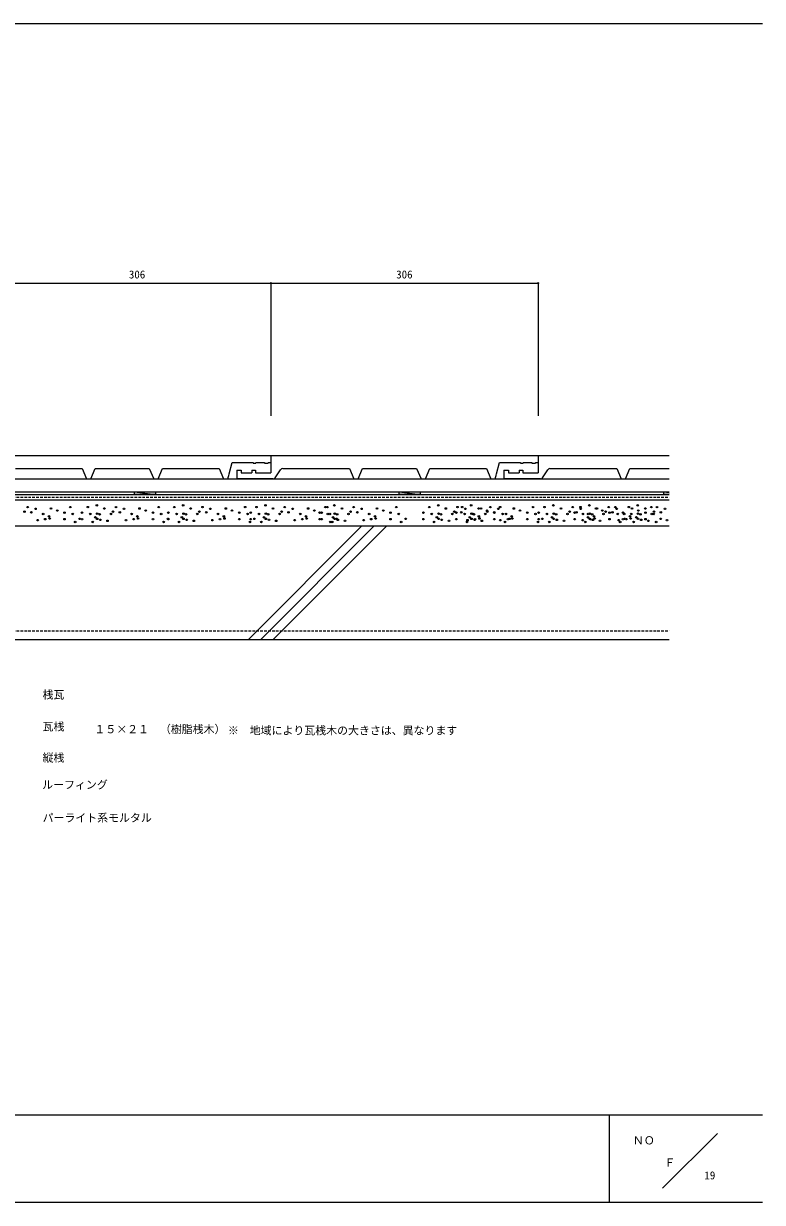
# Model space of a CAD drawing. Units: millimetres, scale not verified. Extents: x -198 to 202, y -140 to 130.
# Drawn here: x 33.3 to 202.4, y -140 to 130 of the extents above; entities that cross this region are included whole.
import ezdxf
from ezdxf.enums import TextEntityAlignment as Align

# ---------------------------------------------------------------- set-up
doc = ezdxf.new("R2010")
doc.units = ezdxf.units.MM
doc.header["$LTSCALE"] = 0.5
doc.header["$PDMODE"] = 32
doc.header["$PDSIZE"] = 0.25
doc.linetypes.add('DASHED1', pattern=[1.8, 1.2, -0.6])
for name, color, linetype, lineweight in [('0-0', 5, 'Continuous', 18), ('0-1', 7, 'Continuous', 18), ('1-0', 7, 'Continuous', 18), ('1-1', 7, 'Continuous', 18), ('1-3', 7, 'Continuous', 18)]:
    doc.layers.add(name, color=color, linetype=linetype, lineweight=lineweight)
doc.styles.add('ＭＳ ゴシック', font='')
doc.styles.get('ＭＳ ゴシック').set_extended_font_data('MS Gothic')

msp = doc.modelspace()

# ---------------------------------------------------------------- linework, layer by layer
at = {"layer": '0-0'}
for p, q in [((-197.5676, 130.0135), (202.4324, 130.0135)), ((202.4324, -119.9865), (-197.5676, -119.9865)), ((167.4325, -139.9865), (167.4325, -119.9865)), ((192.1622, -124.1757), (179.5946, -136.7432)), ((202.4324, -139.9865), (-197.5676, -139.9865))]:
    msp.add_line(p, q, dxfattribs=at)
at = {"layer": '1-0'}
for p, q in [((-128.8601, 25.7595), (181.0926, 25.7595)), ((-128.8601, 22.7595), (181.0926, 22.7595)), ((-128.8601, 22.1595), (181.0926, 22.1595)), ((58.6703, 22.7595), (63.4702, 22.1595)), ((119.2703, 22.7595), (124.0702, 22.1595)), ((179.8702, 22.1595), (179.8702, 22.7595)), ((179.8702, 22.7595), (181.0926, 22.6067)), ((179.8702, 22.7595), (181.0926, 22.7595)), ((181.0926, 22.1595), (179.8702, 22.1595)), ((-129.7297, 20.9595), (181.0926, 20.9595)), ((-129.7297, 14.9595), (181.0926, 14.9595)), ((110.7568, 14.9595), (84.7568, -11.0405)), ((113.5852, 14.9595), (87.5852, -11.0405)), ((116.4136, 14.9595), (90.4136, -11.0405)), ((-126.7297, -11.0405), (181.0926, -11.0405))]:
    msp.add_line(p, q, dxfattribs=at)
at = {"layer": '1-0', "color": 3, "linetype": 'DASHED1'}
msp.add_line((-129.4252, 21.5595), (181.0926, 21.5595), dxfattribs=at)
at = {"layer": '1-0', "linetype": 'DASHED1'}
msp.add_line((-126.7297, -9.0405), (181.0926, -9.0405), dxfattribs=at)
at = {"layer": '1-0'}
for points in [[(58.6703, 22.1595), (58.6703, 22.7595), (63.4702, 22.7595), (63.4702, 22.1595)], [(119.2703, 22.1595), (119.2703, 22.7595), (124.0702, 22.7595), (124.0702, 22.1595)]]:
    msp.add_lwpolyline(points, close=True, dxfattribs=at)
for centre in [(34.2141, 19.2666), (36.0264, 18.8726), (39.5723, 18.9514), (43.9848, 19.2666), (48.0011, 19.2666), (50.0498, 19.6606), (51.7832, 18.9514), (54.4623, 19.2666), (56.2746, 18.8726), (59.8204, 18.9514), (64.2329, 19.2666), (67.7783, 19.2666), (69.827, 19.6606), (71.5605, 18.9514), (74.2395, 19.2666), (76.0518, 18.8726), (79.5976, 18.9514), (84.0102, 19.2666), (86.6138, 19.2666), (88.6625, 19.6606), (90.396, 18.9514), (93.075, 19.2666), (94.8873, 18.8726), (98.4331, 18.9514), (102.3885, 19.2666), (102.8456, 19.2666), (104.4372, 19.6606), (106.1707, 18.9514), (108.8497, 19.2666), (110.662, 18.8726), (114.2078, 18.9514), (118.6204, 19.2666), (126.1683, 19.2666), (128.217, 19.6606), (129.9505, 18.9514), (132.6295, 19.2666), (133.7025, 19.2666), (134.4418, 18.8726), (135.7512, 19.6606), (137.4847, 18.9514), (137.9876, 18.9514), (140.1637, 19.2666), (141.976, 18.8726), (142.4001, 19.2666), (145.5218, 18.9514), (149.9343, 19.2666), (152.538, 19.2666), (154.5866, 19.6606), (156.3201, 18.9514), (158.9992, 19.2666), (160.7785, 19.2666), (160.8115, 18.8726), (162.8272, 19.6606), (164.3573, 18.9514), (164.5607, 18.9514), (167.2397, 19.2666), (168.7698, 19.2666), (169.052, 18.8726), (171.8443, 19.2666), (172.5978, 18.9514), (173.893, 19.6606), (175.6265, 18.9514), (177.0103, 19.2666), (178.3055, 19.2666), (180.1178, 18.8726), (33.505, 18.2422), (35.0809, 18.0847), (36.4992, 16.2724), (37.76, 17.6907), (38.2327, 16.5087), (39.0995, 17.1391), (39.2571, 16.6663), (40.9906, 18.4786), (42.6453, 18.0059), (42.6453, 16.5087), (44.5363, 17.6907), (46.1123, 16.5875), (46.6616, 18.0059), (46.6616, 16.5087), (48.5526, 17.6907), (49.7346, 16.9027), (50.1285, 17.7695), (50.1285, 16.5875), (50.6801, 17.6119), (50.8377, 16.3512), (52.4924, 16.1148), (53.2804, 17.6907), (53.7531, 18.2422), (55.329, 18.0847), (56.7474, 16.2724), (58.0081, 17.6907), (58.4808, 16.5087), (59.3476, 17.1391), (59.5052, 16.6663), (61.2387, 18.4786), (62.8934, 18.0059), (62.8934, 16.5087), (64.7845, 17.6907), (66.3604, 16.5875), (66.4388, 18.0059), (66.4388, 16.5087), (68.3299, 17.6907), (69.5118, 16.9027), (69.9058, 17.7695), (69.9058, 16.5875), (70.4574, 17.6119), (70.615, 16.3512), (72.2697, 16.1148), (73.0576, 17.6907), (73.5304, 18.2422), (75.1063, 18.0847), (76.5246, 16.2724), (77.7853, 17.6907), (78.2581, 16.5087), (79.1249, 17.1391), (79.2824, 16.6663), (81.016, 18.4786), (82.6707, 18.0059), (82.6707, 16.5087), (84.5618, 17.6907), (85.2743, 18.0059), (85.2743, 16.5087), (86.1377, 16.5875), (87.1654, 17.6907), (88.3473, 16.9027), (88.7413, 17.7695), (88.7413, 16.5875), (89.2928, 17.6119), (89.4504, 16.3512), (91.1051, 16.1148), (91.8931, 17.6907), (92.3659, 18.2422), (93.9418, 18.0847), (95.3601, 16.2724), (96.6208, 17.6907), (97.0936, 16.5087), (97.9603, 17.1391), (98.1179, 16.6663), (99.8514, 18.4786), (101.049, 18.0059), (101.049, 16.5087), (101.5061, 18.0059), (101.5061, 16.5087), (102.9401, 17.6907), (103.3972, 17.6907), (104.122, 16.9027), (104.516, 17.7695), (104.516, 16.5875), (104.9731, 16.5875), (105.0676, 17.6119), (105.2251, 16.3512), (106.8798, 16.1148), (107.6678, 17.6907), (108.1406, 18.2422), (109.7165, 18.0847), (111.1348, 16.2724), (112.3955, 17.6907), (112.8683, 16.5087), (113.735, 17.1391), (113.8926, 16.6663), (115.6261, 18.4786), (117.2808, 18.0059), (117.2808, 16.5087), (119.1719, 17.6907), (120.7478, 16.5875), (124.8288, 18.0059), (124.8288, 16.5087), (126.7199, 17.6907), (127.9018, 16.9027), (128.2958, 17.7695), (128.2958, 16.5875), (128.8473, 17.6119), (129.0049, 16.3512), (130.6596, 16.1148), (131.4476, 17.6907), (131.9204, 18.2422), (132.363, 18.0059), (132.363, 16.5087), (133.4963, 18.0847), (134.2541, 17.6907), (134.9146, 16.2724), (135.436, 16.9027), (135.83, 17.7695), (135.83, 16.5875), (136.1753, 17.6907), (136.3815, 17.6119), (136.5391, 16.3512), (136.6481, 16.5087), (137.5148, 17.1391), (137.6724, 16.6663), (138.1938, 16.1148), (138.9818, 17.6907), (139.4059, 18.4786), (139.4546, 18.2422), (141.0305, 18.0847), (141.0606, 18.0059), (141.0606, 16.5087), (142.4488, 16.2724), (142.9517, 17.6907), (143.7095, 17.6907), (144.1823, 16.5087), (144.5276, 16.5875), (145.049, 17.1391), (145.2066, 16.6663), (146.9401, 18.4786), (148.5948, 18.0059), (148.5948, 16.5087), (150.4859, 17.6907), (151.1985, 18.0059), (151.1985, 16.5087), (152.0618, 16.5875), (153.0895, 17.6907), (154.2715, 16.9027), (154.6654, 17.7695), (154.6654, 16.5875), (155.217, 17.6119), (155.3746, 16.3512), (157.0293, 16.1148), (157.8172, 17.6907), (158.29, 18.2422), (159.439, 18.0059), (159.439, 16.5087), (159.8659, 18.0847), (161.2842, 16.2724), (161.3301, 17.6907), (162.512, 16.9027), (162.545, 17.6907), (162.906, 17.7695), (162.906, 16.5875), (163.0177, 16.5087), (163.4575, 17.6119), (163.6151, 16.3512), (163.8845, 17.1391), (164.0421, 16.6663), (165.2698, 16.1148), (165.7756, 18.4786), (166.0578, 17.6907), (166.5306, 18.2422), (167.4303, 18.0059), (167.4303, 16.5087), (168.1065, 18.0847), (169.3214, 17.6907), (169.5248, 16.2724), (170.5048, 18.0059), (170.5048, 16.5087), (170.7855, 17.6907), (170.8973, 16.5875), (171.2583, 16.5087), (172.125, 17.1391), (172.2826, 16.6663), (172.3959, 17.6907), (173.5778, 16.9027), (173.9718, 17.7695), (173.9718, 16.5875), (174.0161, 18.4786), (174.5234, 17.6119), (174.6809, 16.3512), (175.6708, 18.0059), (175.6708, 16.5087), (176.3357, 16.1148), (177.1236, 17.6907), (177.5619, 17.6907), (177.5964, 18.2422), (179.1378, 16.5875), (179.1723, 18.0847), (180.5906, 16.2724), (45.0879, 15.8784), (49.1042, 15.8784), (65.336, 15.8784), (68.8815, 15.8784), (85.1133, 15.8784), (87.7169, 15.8784), (103.4917, 15.8784), (103.9488, 15.8784), (119.7235, 15.8784), (127.2714, 15.8784), (134.8056, 15.8784), (143.5033, 15.8784), (151.0375, 15.8784), (153.6411, 15.8784), (161.8816, 15.8784), (169.8729, 15.8784), (172.9475, 15.8784), (178.1135, 15.8784)]:
    msp.add_circle(centre, 0.1762, dxfattribs=at)
at = {"layer": '1-1'}
for p, q in [((89.8703, 31.1088), (89.8703, 27.1088)), ((151.0703, 31.1088), (151.0703, 27.1088)), ((151.0703, 31.1088), (181.0926, 31.1088)), ((31.3996, 28.1088), (46.6703, 28.1088)), ((46.6703, 28.1088), (47.6703, 25.7088)), ((48.6703, 25.7088), (49.6703, 28.1088)), ((49.6703, 28.1088), (62.0703, 28.1088)), ((62.0703, 28.1088), (63.0703, 25.7088)), ((64.0703, 25.7088), (65.0703, 28.1088)), ((65.0703, 28.1088), (78.0703, 28.1088)), ((78.0703, 28.1088), (79.0703, 25.7088)), ((80.3716, 26.854), (81.0703, 29.5088)), ((81.0703, 29.5088), (81.4775, 29.5088)), ((81.0703, 29.5088), (85.8703, 29.5088)), ((81.4775, 29.5088), (81.5461, 29.5088)), ((82.0703, 27.7088), (82.0703, 25.7088)), ((83.0703, 27.1088), (85.5703, 27.1088)), ((85.5703, 27.7088), (86.3703, 27.7088)), ((85.5703, 27.7088), (85.5703, 27.1088)), ((86.4702, 29.5088), (86.4702, 29.3088)), ((86.4702, 29.5088), (88.4703, 29.5088)), ((88.4703, 29.5088), (88.4703, 29.3088)), ((88.4703, 29.3088), (89.2703, 29.3088)), ((89.2703, 29.5088), (89.2703, 29.3088)), ((89.2703, 29.5088), (89.8703, 29.5088)), ((90.9198, 25.9867), (92.0934, 27.8309)), ((92.5997, 28.1088), (107.8703, 28.1088)), ((107.8703, 28.1088), (108.8703, 25.7088)), ((109.8703, 25.7088), (110.8703, 28.1088)), ((110.8703, 28.1088), (123.2703, 28.1088)), ((123.2703, 28.1088), (124.2703, 25.7088)), ((125.2703, 25.7088), (126.2703, 28.1088)), ((126.2703, 28.1088), (139.2703, 28.1088)), ((139.2703, 28.1088), (140.2703, 25.7088)), ((141.5716, 26.854), (142.2703, 29.5088)), ((142.2703, 29.5088), (142.6775, 29.5088)), ((142.2703, 29.5088), (147.0703, 29.5088)), ((142.6775, 29.5088), (142.7462, 29.5088)), ((143.2703, 27.7088), (143.2703, 25.7088)), ((144.2703, 27.1088), (146.7703, 27.1088)), ((146.7703, 27.7088), (147.5703, 27.7088)), ((146.7703, 27.7088), (146.7703, 27.1088)), ((147.6703, 29.5088), (147.6703, 29.3088)), ((147.6703, 29.5088), (149.6703, 29.5088)), ((149.6703, 29.5088), (149.6703, 29.3088)), ((149.6703, 29.3088), (150.4703, 29.3088)), ((150.4703, 29.5088), (150.4703, 29.3088)), ((150.4703, 29.5088), (151.0703, 29.5088)), ((152.1198, 25.9867), (153.2934, 27.8309)), ((153.7997, 28.1088), (169.0703, 28.1088)), ((169.0703, 28.1088), (170.0703, 25.7088)), ((171.0703, 25.7088), (172.0703, 28.1088)), ((172.0703, 28.1088), (181.0926, 28.1088)), ((47.6703, 25.7088), (48.6703, 25.7088)), ((63.0703, 25.7088), (64.0703, 25.7088)), ((79.0703, 25.7088), (80.0703, 25.7088)), ((80.0703, 25.7088), (80.3686, 26.8424)), ((90.4136, 25.7088), (82.0703, 25.7088)), ((108.8703, 25.7088), (109.8703, 25.7088)), ((124.2703, 25.7088), (125.2703, 25.7088)), ((140.2703, 25.7088), (141.2703, 25.7088)), ((141.2703, 25.7088), (141.5686, 26.8424)), ((151.6136, 25.7088), (143.2703, 25.7088)), ((170.0703, 25.7088), (171.0703, 25.7088))]:
    msp.add_line(p, q, dxfattribs=at)
for points in [[(28.6703, 31.1088), (89.8703, 31.1088), (89.8703, 29.5088)], [(89.8703, 31.1088), (151.0703, 31.1088), (151.0703, 29.5088)], [(82.0703, 27.7088), (83.0703, 27.7088), (83.0703, 27.1088)], [(85.8703, 29.5088), (85.8703, 29.3088), (86.4702, 29.3088)], [(86.3703, 27.7088), (86.3703, 27.1088), (89.8703, 27.1088)], [(143.2703, 27.7088), (144.2703, 27.7088), (144.2703, 27.1088)], [(147.0703, 29.5088), (147.0703, 29.3088), (147.6703, 29.3088)], [(147.5703, 27.7088), (147.5703, 27.1088), (151.0703, 27.1088)]]:
    msp.add_lwpolyline(points, dxfattribs=at)
for centre, start, end in [((92.5997, 27.5088), 90, 147.52879), ((153.7997, 27.5088), 90, 147.52879), ((90.4136, 26.3088), 270, 327.52879), ((151.6136, 26.3088), 270, 327.52879)]:
    msp.add_arc(centre, 0.6, start, end, dxfattribs=at)
at = {"layer": '1-3'}
for p, q in [((28.6703, 70.5824), (89.8703, 70.5824)), ((89.8703, 70.5824), (89.8703, 40.183)), ((89.8703, 70.5824), (151.0703, 70.5824)), ((151.0703, 70.5824), (151.0703, 40.183))]:
    msp.add_line(p, q, dxfattribs=at)
for p in [(89.8703, 70.5824), (151.0703, 70.5824)]:
    msp.add_point(p, dxfattribs=at)

# ---------------------------------------------------------------- texts
at = {"layer": '0-0', "color": 7, "style": 'ＭＳ ゴシック'}
for s, p in [('ＮＯ', (172.7778, -127.2561)), ('Ｆ', (179.9906, -132.3213))]:
    msp.add_text(s, height=1.833, dxfattribs=at).set_placement(p, align=Align.BOTTOM_LEFT)
at = {"layer": '0-1', "style": 'ＭＳ ゴシック'}
for s, p in [('桟瓦', (37.6385, -25.1675)), ('縦桟', (37.6385, -39.6025)), ('19', (189.1506, -135.2515))]:
    msp.add_text(s, height=1.833, dxfattribs=at).set_placement(p, align=Align.BOTTOM_LEFT)
at = {"layer": '1-0', "style": 'ＭＳ ゴシック'}
for s, p in [('瓦桟\u3000\u3000', (37.6385, -32.468)), ('ルーフィング', (37.5452, -45.7917)), ('パーライト系モルタル', (37.6385, -53.3737))]:
    msp.add_text(s, height=1.833, dxfattribs=at).set_placement(p, align=Align.BOTTOM_LEFT)
at = {"layer": '1-3', "style": 'ＭＳ ゴシック'}
for s, p in [('306', (57.3953, 71.0824)), ('306', (118.5953, 71.0824)), ('１５×２１\u3000（樹脂桟木）', (49.5023, -33.0803)), ('※\u3000地域により瓦桟木の大きさは、異なります', (80.0602, -33.3679))]:
    msp.add_text(s, height=1.833, dxfattribs=at).set_placement(p, align=Align.BOTTOM_LEFT)

doc.saveas('drawing.dxf')
